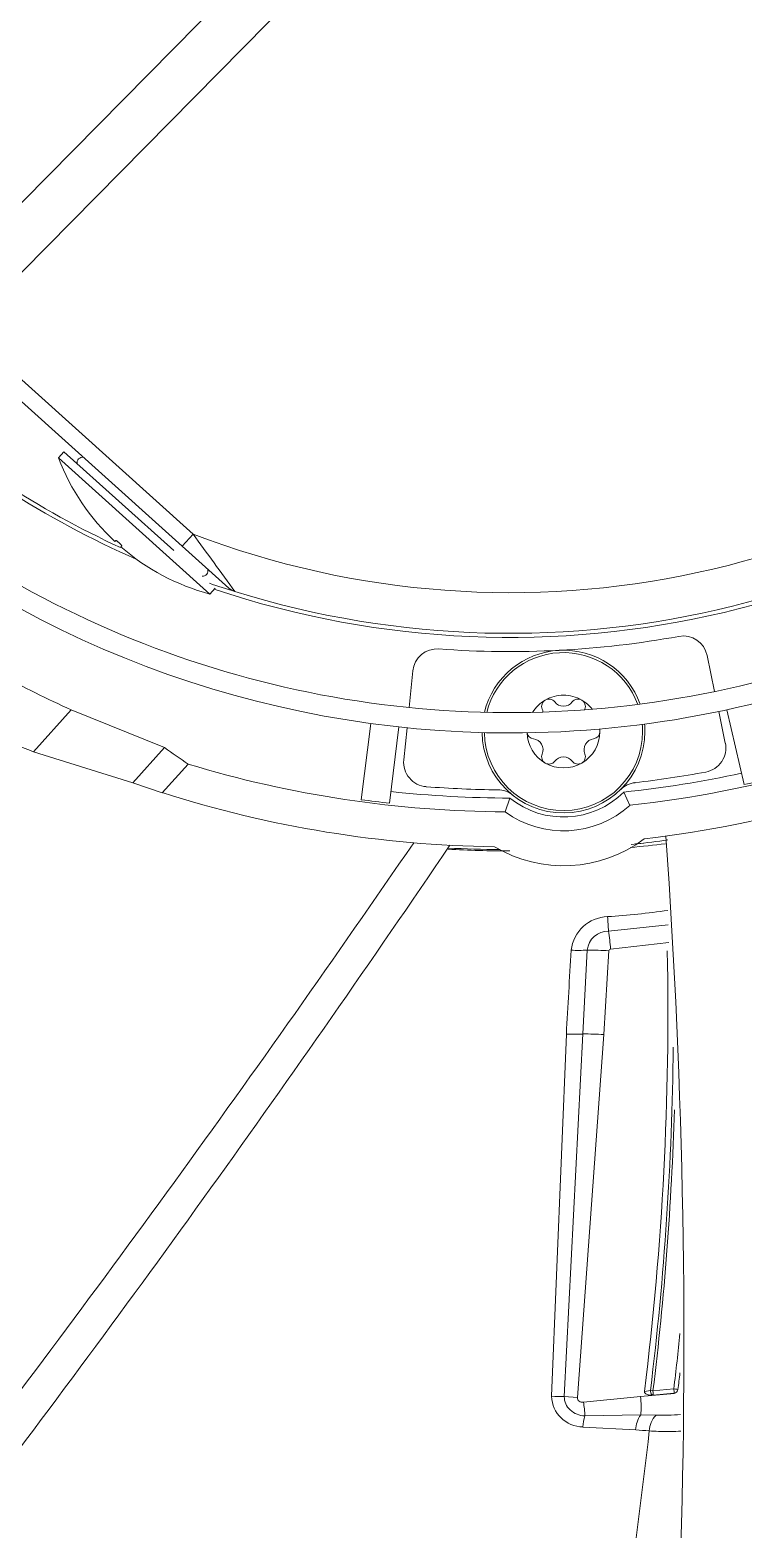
# Model space of a CAD drawing. Header units: millimetres. Extents: x 113490 to 142599, y -20467 to 115.
# Drawn here: x 134810.3 to 134898, y -11583.8 to -11399.6 of the extents above; entities that cross this region are included whole.
import ezdxf

# ---------------------------------------------------------------- set-up
doc = ezdxf.new("R2010")
doc.units = ezdxf.units.MM
doc.layers.add('DV3_0', color=7, linetype='Continuous')

msp = doc.modelspace()

# ---------------------------------------------------------------- linework, layer by layer
at = {"layer": 'DV3_0', "color": 7, "linetype": 'Continuous', "lineweight": 15}
for p, q in [((134855.2, -11374.23), (134521.6, -11712.53)), ((134522.45, -11720.21), (134860.11, -11377.79)), ((134800.96, -11437.78), (134829, -11463.03)), ((134814.48, -11451.44), (134813.81, -11452.18)), ((134832.39, -11468.91), (134813.81, -11452.18)), ((134814.48, -11451.44), (134827.96, -11463.57)), ((134820.84, -11462.32), (134820.73, -11462.44)), ((134821.58, -11462.99), (134821.47, -11463.11)), ((134829, -11463.03), (134834.73, -11468.19)), ((134832.39, -11468.91), (134833.06, -11468.17)), ((134893.46, -11476.46), (134894.39, -11480.9)), ((134856.86, -11482.87), (134857.32, -11478.35)), ((134815.38, -11483.15), (134826.83, -11487.79)), ((134894.9, -11483.35), (134895.7, -11487.23)), ((134898, -11492.34), (134895.87, -11483.14)), ((134851, -11494.19), (134852.15, -11484.83)), ((134854.47, -11494.62), (134855.62, -11485.25)), ((134856.22, -11489.3), (134856.61, -11485.36)), ((134810.75, -11488.29), (134822.94, -11492.11)), ((134822.94, -11492.11), (134826.83, -11487.79)), ((134826.56, -11493.33), (134829.72, -11489.81)), ((134822.94, -11492.11), (134826.56, -11493.33)), ((134868.66, -11495.69), (134869.24, -11493.99)), ((134883.24, -11493.26), (134883.99, -11494.89)), ((134881.36, -11510.34), (134888.68, -11509.58)), ((134878.21, -11522.99), (134878.75, -11512.69)), ((134880.8, -11523.07), (134881.4, -11512.75)), ((134881.6, -11512.57), (134888.75, -11511.73)), ((134874.37, -11567.53), (134876.18, -11523)), ((134875.93, -11567.56), (134878.21, -11522.99)), ((134877.53, -11567.67), (134880.8, -11523.07)), ((134886.5, -11566.84), (134885.77, -11566.93)), ((134886.82, -11566.87), (134886.5, -11566.84)), ((134889.37, -11566.62), (134886.82, -11566.87)), ((134885.29, -11567.55), (134878.28, -11568.26)), ((134889.47, -11567.19), (134885.29, -11567.55)), ((134889.4, -11567.15), (134886.83, -11567.39)), ((134885.31, -11569.83), (134878.47, -11569.93)), ((134887.21, -11569.86), (134885.31, -11569.83)), ((134884.7, -11571.66), (134878.22, -11571.31))]:
    msp.add_line(p, q, dxfattribs=at)
at = {"layer": 'DV3_0', "color": 7, "linetype": 'Continuous', "lineweight": 20}
for p, q in [((134802.36, -11436.36), (134830.34, -11461.54)), ((134830.34, -11461.54), (134829, -11463.03)), ((134810.75, -11488.29), (134815.38, -11483.15)), ((134877.53, -11567.67), (134875.93, -11567.56))]:
    msp.add_line(p, q, dxfattribs=at)
for centre, radius, start, end in [((134869.24, -11359.99), 108.75, 249.0395, 315.4011), ((134233.44, -11900.63), 741, 35.66326, 36.33889), ((134875.83, -11485.82), 9.71, 20.0694, 165.9306), ((134875.83, -11485.82), 9.71, 180.7926, 0), ((134875.83, -11485.82), 9.71, 0, 5.2074), ((134869.24, -11359.99), 140.35, 266.9096, 269.4932), ((134881.36, -11512.96), 2.62, 89.8439, 174.0643), ((134877.11, -11505.58), 17.45, 266.9497, 273.595), ((134878.14, -11571.71), 48.72, 86.8807, 89.9289), ((134878.25, -11567.42), 3.88, 181.5118, 269.5572), ((134888.16, -11571.81), 3.47, 145.1788, 177.5249)]:
    msp.add_arc(centre, radius, start, end, dxfattribs=at)
at = {"layer": 'DV3_0', "color": 7, "linetype": 'Continuous', "lineweight": 15}
for centre, radius, start, end in [((134869.24, -11359.99), 114.25, 251.4688, 315.1695), ((134869.24, -11359.99), 113.75, 252.7316, 315.086), ((134869.24, -11359.99), 114.25, 228, 246.3522), ((134869.24, -11359.99), 113.75, 228.4247, 245.1492), ((134869.24, -11359.99), 123.5, 226.1082, 316.2428), ((134869.24, -11359.99), 126, 270, 315.2026), ((134839.52, -11442.31), 27.54, 201.0085, 226.9598), ((134816.76, -11452.77), 0.667, 79.7797, 190.9881), ((134869.24, -11359.99), 126, 228.4752, 270), ((134869.24, -11359.99), 135.7, 276.2429, 314.7571), ((134869.24, -11359.99), 140, 276.7677, 314.2323), ((134839.52, -11442.31), 27.54, 229.0402, 254.9915), ((134831.5, -11466.04), 0.667, 265.0119, 16.2203), ((134869.24, -11359.99), 113.75, 251.0766, 252.7316), ((134869.24, -11359.99), 116, 265.6946, 280.3054), ((134890.53, -11477.07), 3, 11.75, 100.3054), ((134860.3, -11478.65), 3, 85.6946, 174.25), ((134875.83, -11485.82), 10, 19.6905, 166.3095), ((134889.96, -11320.44), 178.99, 242.252, 245.3745), ((134875.83, -11485.82), 4.48, 120, 148.1887), ((134874.04, -11482.72), 0.895, 120, 202.4776), ((134875.83, -11485.82), 4.48, 90, 120), ((134874.04, -11482.72), 0.895, 37.5224, 120), ((134875.83, -11485.82), 4.48, 60, 90), ((134877.62, -11482.72), 0.895, 60, 142.4776), ((134875.83, -11485.82), 4.47, 37.8113, 60), ((134877.62, -11482.72), 0.895, 337.5224, 60), ((134871.96, -11483.58), 1.36, 6.618, 22.4776), ((134875.83, -11481.34), 1.36, 217.5224, 322.4776), ((134879.71, -11483.58), 1.36, 157.5224, 161.5363), ((134851.5, -11379.69), 116, 244.5279, 249.4312), ((134875.83, -11485.82), 10, 180.7258, 0), ((134875.83, -11485.82), 4.47, 300, 0), ((134879.41, -11485.82), 0.895, 277.5224, 0), ((134879.41, -11485.82), 0.895, 0, 20.2402), ((134875.83, -11485.82), 4.47, 0, 4.0175), ((134875.83, -11485.82), 10, 0, 5.2742), ((134875.83, -11485.82), 4.47, 181.9825, 240), ((134872.25, -11485.82), 0.895, 189.9487, 262.4776), ((134871.96, -11488.06), 1.36, 337.5224, 82.4776), ((134879.71, -11488.06), 1.36, 97.5224, 202.4776), ((134892.77, -11487.84), 3, 280.4277, 11.75), ((134859.2, -11489.6), 3, 174.25, 265.5723), ((134874.04, -11488.92), 0.895, 157.5224, 240), ((134874.04, -11488.92), 0.895, 240, 322.4776), ((134875.83, -11490.29), 1.36, 37.5224, 142.4776), ((134877.62, -11488.92), 0.895, 217.5224, 300), ((134877.62, -11488.92), 0.895, 300, 22.4776), ((134869.24, -11359.99), 135.7, 253.0696, 269.7571), ((134875.83, -11485.82), 4.47, 240, 300), ((134869.24, -11359.99), 134, 275.9991, 282.2517), ((134869.24, -11359.99), 133, 276.6363, 280.4277), ((134869.24, -11359.99), 134, 263.7483, 270.0009), ((134869.24, -11359.99), 133, 265.5723, 269.3637), ((134867.73, -11495.98), 3, 51.432, 89.3637), ((134884.96, -11495.08), 3, 96.6363, 134.568), ((134869.24, -11359.99), 140, 252.2495, 269.2323), ((134875.83, -11485.82), 12.2, 234.0148, 311.9852), ((134875.83, -11485.82), 10.5, 231.1098, 314.8902), ((134018.37, -11560.89), 872.25, 357.96174, 4.0905), ((133272.45, -10413.41), 1921.39, 322.53383, 325.57983), ((133336.55, -10469.09), 1840.9, 322.75622, 325.95172), ((134869.24, -11359.99), 140.5, 266.9058, 270), ((134875.83, -11485.82), 16.5, 239.1138, 306.8862), ((134871.63, -11363.74), 136.89, 275.2143, 277.0138), ((134869.24, -11359.99), 140.5, 276.0812, 276.7288), ((134869.24, -11359.99), 140.5, 276.3104, 277.9407), ((134874.83, -11410.05), 98.73, 273.729, 278.0386), ((134881.38, -11513.2), 4.63, 91.677, 173.6961), ((134936.77, -11505.79), 55.59, 182.8759, 184.6923), ((134859.1, -11513.86), 22.54, 3.2928, 8.9994), ((135729.35, -11567.42), 854.32, 176.32767, 177.02013), ((134877.71, -11497.93), 14.79, 266.4086, 274.0242), ((134879.08, -11552.82), 40.13, 86.6778, 90.4706), ((134881.61, -11512.78), 0.209, 91.4679, 174.3439), ((134512.53, -11520.48), 376.12, 352.907, 1.1721), ((134869.24, -11359.99), 233.5, 225.7814, 315.7154), ((134869.24, -11359.99), 236, 270, 315.2644), ((134511.45, -11520.81), 377.87, 353.0031, 359.425), ((134869.24, -11359.99), 236, 227.0266, 270), ((134511.17, -11520.91), 378.45, 353.0249, 358.275), ((134512.02, -11521.14), 380.09, 353.1278, 354.1591), ((134512.44, -11521.03), 380.2, 353.0998, 353.4128), ((134886.99, -11567.02), 2.42, 356.9375, 9.4378), ((134889.37, -11566.62), 0.525, 273.0385, 351.1166), ((134875.9, -11533.26), 34.3, 267.44, 270.0482), ((134866.37, -11570.46), 12.11, 2.5011, 10.4819), ((134873.22, -11568.79), 12.14, 355.0591, 5.8733), ((134883.07, -11571.48), 4.86, 161.4487, 177.9536), ((134889.08, -11571.83), 2.71, 133.5995, 179.149), ((134867.54, -11807.97), 236.93, 85.4419, 85.8481)]:
    msp.add_arc(centre, radius, start, end, dxfattribs=at)
for centre, major_axis, ratio, start_param, end_param in [((146527.19, 1528.83), (-11711.88, -13007.35), 0.087169, 0.009677, 0.011971), ((134898.79, -11487.99), (-21.26, -4.91), 0.186545, 1.490488, 1.651105), ((134853.23, -11490.38), (-21.65, 2.66), 0.186545, 1.490488, 1.651105)]:
    msp.add_ellipse(centre, major_axis=major_axis, ratio=ratio, start_param=start_param, end_param=end_param, dxfattribs=at)
for points, knots in [([(134821.24, -11462.61), (134821.23, -11462.6), (134821.19, -11462.57), (134821.15, -11462.53), (134821.09, -11462.48), (134821.03, -11462.43), (134820.97, -11462.38), (134820.92, -11462.35), (134820.88, -11462.33), (134820.85, -11462.31), (134820.84, -11462.32), (134820.84, -11462.32)], [0, 0, 0, 0, 0.083334, 0.166303, 0.249826, 0.374984, 0.50015, 0.626605, 0.751629, 0.877407, 1, 1, 1, 1]), ([(134820.84, -11462.32), (134820.84, -11462.32), (134820.84, -11462.31), (134820.86, -11462.32), (134820.88, -11462.33), (134820.92, -11462.35), (134820.97, -11462.38), (134821.03, -11462.43), (134821.1, -11462.49), (134821.17, -11462.55), (134821.22, -11462.59), (134821.24, -11462.61)], [0, 0, 0, 0, 0.081654, 0.164063, 0.248595, 0.373578, 0.500083, 0.625199, 0.750404, 0.875284, 1, 1, 1, 1]), ([(134821.58, -11462.99), (134821.58, -11462.98), (134821.58, -11462.98), (134821.58, -11462.97), (134821.56, -11462.94), (134821.54, -11462.91), (134821.5, -11462.86), (134821.45, -11462.81), (134821.38, -11462.74), (134821.32, -11462.68), (134821.27, -11462.63), (134821.24, -11462.61)], [0, 0, 0, 0, 0.081654, 0.164063, 0.248595, 0.373578, 0.500083, 0.625199, 0.750404, 0.875284, 1, 1, 1, 1]), ([(134821.24, -11462.61), (134821.26, -11462.63), (134821.29, -11462.66), (134821.34, -11462.7), (134821.39, -11462.75), (134821.45, -11462.81), (134821.5, -11462.86), (134821.54, -11462.91), (134821.57, -11462.95), (134821.58, -11462.98), (134821.58, -11462.98), (134821.58, -11462.99)], [0, 0, 0, 0, 0.083334, 0.166303, 0.249826, 0.374984, 0.50015, 0.626605, 0.751629, 0.877407, 1, 1, 1, 1]), ([(134886.83, -11567.39), (134886.76, -11567.39), (134886.68, -11567.33), (134886.55, -11567.13), (134886.51, -11566.98), (134886.5, -11566.84)], [0, 0, 0, 0, 0.5, 0.5, 1, 1, 1, 1]), ([(134886.82, -11566.87), (134886.83, -11567), (134886.84, -11567.13), (134886.85, -11567.32), (134886.85, -11567.39), (134886.83, -11567.39)], [0, 0, 0, 0, 0.5, 0.5, 1, 1, 1, 1]), ([(134889.37, -11566.62), (134889.51, -11566.64), (134889.65, -11566.65), (134889.85, -11566.68), (134889.9, -11566.7), (134889.89, -11566.7)], [0, 0, 0, 0, 0.5, 0.5, 1, 1, 1, 1]), ([(134886.83, -11567.39), (134886.8, -11567.39), (134886.73, -11567.4), (134886.62, -11567.4), (134886.47, -11567.39), (134886.29, -11567.37), (134886.1, -11567.31), (134885.93, -11567.23), (134885.81, -11567.12), (134885.77, -11567.01), (134885.77, -11566.96), (134885.77, -11566.94), (134885.77, -11566.93)], [0, 0, 0, 0, 0.08278, 0.165389, 0.248062, 0.443792, 0.593935, 0.723408, 0.894535, 0.953456, 0.978085, 1, 1, 1, 1]), ([(134890.26, -11571.82), (134889.83, -11571.84), (134888.91, -11571.86), (134887.61, -11571.86), (134886.75, -11571.81), (134886.37, -11571.79)], [0.7868458, 0.7868458, 0.7868458, 0.7868458, 0.8588357, 0.9383549, 1, 1, 1, 1])]:
    msp.add_open_spline(points, degree=3, knots=knots, dxfattribs=at)
for points in [[(134835.47, -11468.61), (134835.2, -11468.53), (134834.94, -11468.38), (134834.73, -11468.19)], [(134890.2, -11569.77), (134889.2, -11569.84), (134888.18, -11569.88), (134887.21, -11569.86)], [(134886.37, -11571.79), (134885.53, -11578.84), (134884.65, -11585.82), (134883.75, -11592.73)]]:
    msp.add_open_spline(points, degree=3, dxfattribs=at)
at = {"layer": 'DV3_0', "color": 7, "linetype": 'Continuous', "lineweight": 20}
for points, knots in [([(134878.47, -11569.93), (134877.8, -11569.92), (134877.13, -11569.65), (134876.18, -11568.78), (134875.9, -11568.17), (134875.93, -11567.56)], [0, 0, 0, 0, 0.5, 0.5, 1, 1, 1, 1]), ([(134878.28, -11568.26), (134878.08, -11568.29), (134877.89, -11568.24), (134877.67, -11568.08), (134877.61, -11568.01), (134877.54, -11567.85), (134877.52, -11567.76), (134877.53, -11567.67)], [0, 0, 0, 0, 0.5, 0.5, 0.75, 0.75, 1, 1, 1, 1])]:
    msp.add_open_spline(points, degree=3, knots=knots, dxfattribs=at)

doc.saveas('drawing.dxf')
